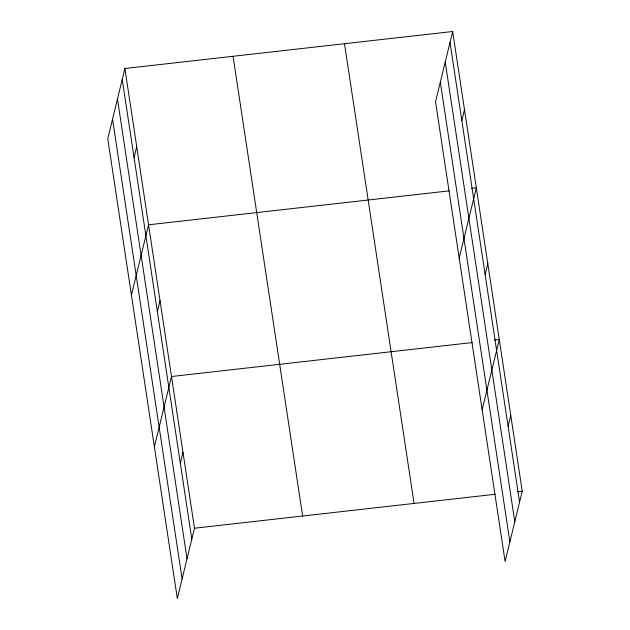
<?xml version="1.0" encoding="UTF-8"?>
<svg xmlns="http://www.w3.org/2000/svg" width="630" height="630" viewBox="0 0 630 630"><rect width="100%" height="100%" fill="white"/><g stroke="black" fill="none" stroke-linecap="round" stroke-linejoin="round"><path stroke-width="0.94" d="M124.897 68.497L107.769 138.773L177.329 598.5L194.465 528.223L124.897 68.497L452.671 31.5L522.231 491.227L505.102 561.503L435.535 101.776L452.671 31.5M134.064 157.571L136.726 146.648M131.418 295.084L148.554 224.808L449.277 190.858M157.366 311.574L160.028 300.66M154.374 446.788L171.51 376.512L472.232 342.57M180.322 463.286L182.983 452.372M461.829 120.574L464.491 109.651M459.191 258.087L476.319 187.803L471.492 188.354M485.139 274.578L487.801 263.663M482.147 409.791L499.275 339.515L494.448 340.058M508.095 426.29L510.757 415.367M194.465 528.223L495.188 494.274M517.403 491.77L522.231 491.227M450.009 42.415L519.569 502.141M445.229 62.008L514.797 521.735M440.315 82.191L509.875 541.91M344.508 43.706L414.067 503.433M233.061 56.291L302.628 516.017M122.236 79.412L191.803 539.138M117.463 99.004L187.023 558.731M112.542 119.188L182.109 578.915"/></g></svg>
